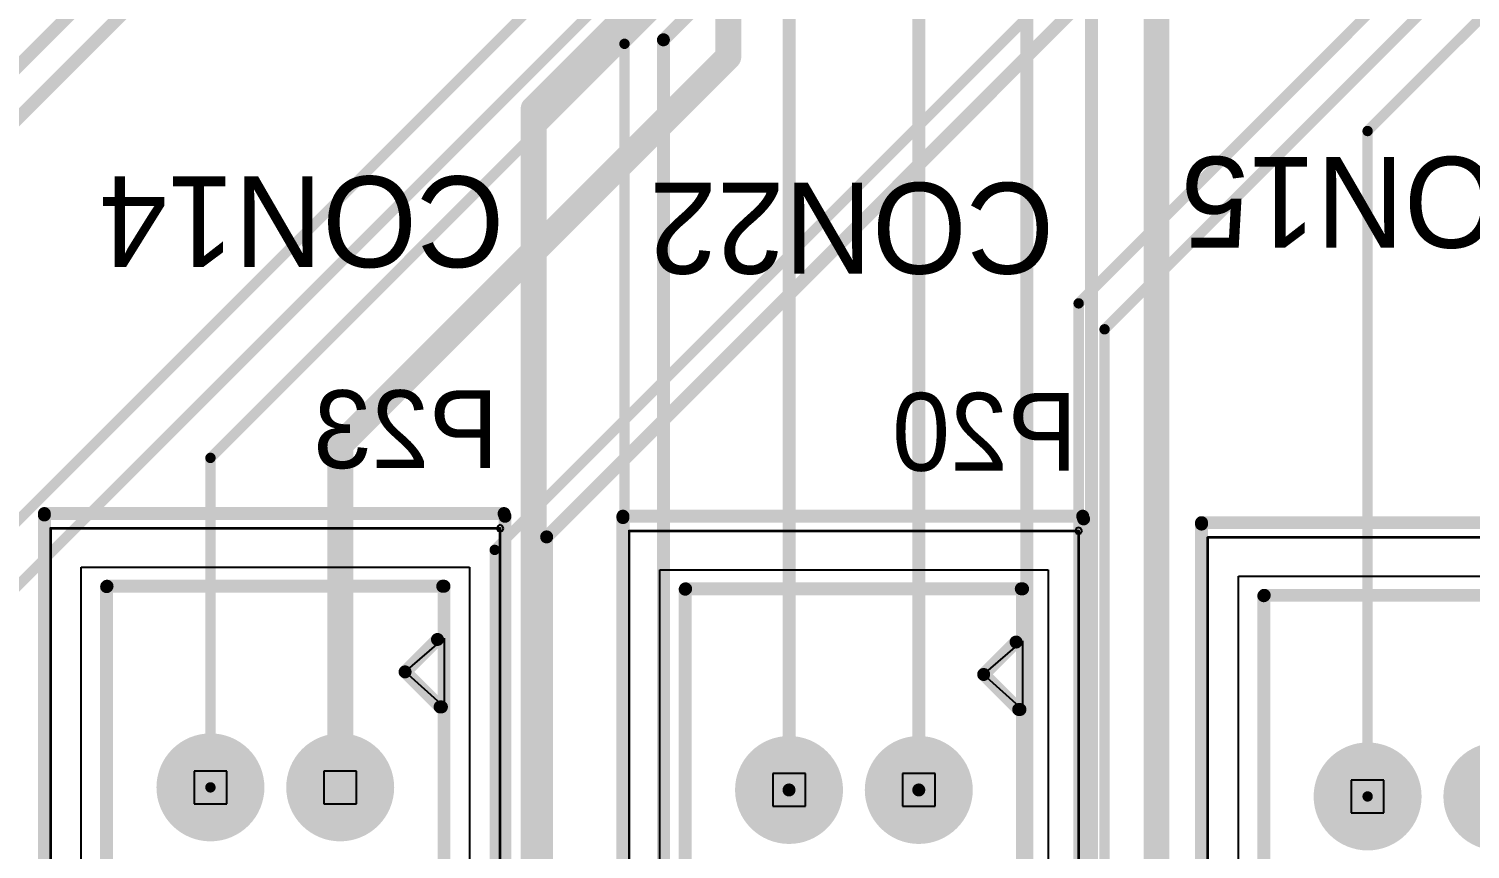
# Model space of a CAD drawing. Extents: x 11.67 to 17.2, y 3.98 to 12.28.
# Drawn here: x 12.237 to 13.348, y 5.38 to 6.013 of the extents above; entities that cross this region are included whole.
import ezdxf

# ---------------------------------------------------------------- set-up
doc = ezdxf.new("R2010")
doc.units = 0
doc.layers.get('0').update_dxf_attribs({"linetype": 'CONTINUOUS'})
for name, color, linetype in [('BOTTOMLAYER', 5, 'CONTINUOUS'), ('BOTTOMOVERLAY', 54, 'CONTINUOUS'), ('BOTTOMSOLDER', 6, 'CONTINUOUS'), ('INTERNALPLANE1', 76, 'CONTINUOUS'), ('MECHANICAL15', 56, 'CONTINUOUS'), ('MECHANICAL2', 216, 'CONTINUOUS'), ('MECHANICAL6', 56, 'CONTINUOUS'), ('MECHANICAL8', 56, 'CONTINUOUS'), ('MECHANICAL9', 56, 'CONTINUOUS'), ('MIDLAYER1', 16, 'CONTINUOUS'), ('MULTILAYER', 9, 'CONTINUOUS'), ('TOPLAYER', 1, 'CONTINUOUS'), ('TOPSOLDER', 216, 'CONTINUOUS')]:
    doc.layers.add(name, color=color, linetype=linetype)

# ---------------------------------------------------------------- blocks, each defined once
blk = doc.blocks.new('IDC_TH_16P_P2_54_C3406_B_4')
at = {"layer": 'BOTTOMLAYER', "const_width": 0.03}
for points in [[(-0.365, 0.05, 1), (-0.335, 0.05, 1)], [(-0.365, -0.05, 1), (-0.335, -0.05, 1)]]:
    blk.add_lwpolyline(points, format="xyb", close=True, dxfattribs=at)
at = {"layer": 'BOTTOMOVERLAY', "const_width": 0.01}
for points in [[(-0.561, -0.178), (-0.561, 0.1763)], [(-0.505, -0.1297), (-0.505, 0.129)], [(0.5071, -0.13), (-0.5047, -0.13)], [(0.5622, -0.178), (-0.5599, -0.178)]]:
    blk.add_lwpolyline(points, dxfattribs=at)
at = {"layer": 'BOTTOMOVERLAY', "const_width": 0.005}
for points in [[(-0.5075, -0.1297, 1), (-0.5025, -0.1297, 1)], [(-0.5072, -0.13, 1), (-0.5022, -0.13, 1)], [(-0.5635, -0.178, 1), (-0.5585, -0.178, 1)], [(-0.5624, -0.178, 1), (-0.5574, -0.178, 1)]]:
    blk.add_lwpolyline(points, format="xyb", close=True, dxfattribs=at)
at = {"layer": 'BOTTOMSOLDER', "const_width": 0.034}
for points in [[(-0.367, 0.05, 1), (-0.333, 0.05, 1)], [(-0.367, -0.05, 1), (-0.333, -0.05, 1)]]:
    blk.add_lwpolyline(points, format="xyb", close=True, dxfattribs=at)
at = {"layer": 'INTERNALPLANE1', "const_width": 0.0416}
for points in [[(-0.3708, 0.05, 1), (-0.3292, 0.05, 1)], [(-0.3708, -0.05, 1), (-0.3292, -0.05, 1)]]:
    blk.add_lwpolyline(points, format="xyb", close=True, dxfattribs=at)
at = {"layer": 'MECHANICAL2'}
for p, q in [((-0.5496, 0.1732), (-0.5496, -0.1732)), ((-0.5197, -0.1496), (-0.5197, 0.1496)), ((0.5197, -0.1496), (-0.5197, -0.1496)), ((-0.5496, -0.1732), (0.5496, -0.1732))]:
    blk.add_line(p, q, dxfattribs=at)
at = {"layer": 'MECHANICAL6', "const_width": 0.002}
for points in [[(-0.5496, -0.1732), (-0.5496, 0.1732)], [(0.5496, -0.1732), (-0.5496, -0.1732)]]:
    blk.add_lwpolyline(points, dxfattribs=at)
at = {"layer": 'MECHANICAL6', "const_width": 0.001}
blk.add_lwpolyline([(-0.5501, -0.1732, 1), (-0.5491, -0.1732, 1)], format="xyb", close=True, dxfattribs=at)
blk.add_lwpolyline([(-0.5501, -0.1732, 1), (-0.5491, -0.1732, 1)], format="xyb", close=True, dxfattribs=at)
at = {"layer": 'MECHANICAL9'}
for p, q in [((-0.3626, -0.0374), (-0.3626, -0.0626)), ((-0.3374, -0.0374), (-0.3626, -0.0374)), ((-0.3374, -0.0626), (-0.3374, -0.0374)), ((-0.3626, -0.0626), (-0.3374, -0.0626))]:
    blk.add_line(p, q, dxfattribs=at)
at = {"layer": 'MIDLAYER1', "const_width": 0.03}
for points in [[(-0.365, 0.05, 1), (-0.335, 0.05, 1)], [(-0.365, -0.05, 1), (-0.335, -0.05, 1)]]:
    blk.add_lwpolyline(points, format="xyb", close=True, dxfattribs=at)
at = {"layer": 'MULTILAYER', "const_width": 0.03}
for points in [[(-0.365, 0.05, 1), (-0.335, 0.05, 1)], [(-0.365, -0.05, 1), (-0.335, -0.05, 1)]]:
    blk.add_lwpolyline(points, format="xyb", close=True, dxfattribs=at)
at = {"layer": 'TOPLAYER', "const_width": 0.03}
for points in [[(-0.365, 0.05, 1), (-0.335, 0.05, 1)], [(-0.365, -0.05, 1), (-0.335, -0.05, 1)]]:
    blk.add_lwpolyline(points, format="xyb", close=True, dxfattribs=at)
at = {"layer": 'TOPSOLDER', "const_width": 0.034}
for points in [[(-0.367, 0.05, 1), (-0.333, 0.05, 1)], [(-0.367, -0.05, 1), (-0.333, -0.05, 1)]]:
    blk.add_lwpolyline(points, format="xyb", close=True, dxfattribs=at)
blk = doc.blocks.new('IDC_TH_16P_P2_54_C3406_B_8')
at = {"layer": 'BOTTOMLAYER', "const_width": 0.03}
for points in [[(-0.365, 0.05, 1), (-0.335, 0.05, 1)], [(-0.365, -0.05, 1), (-0.335, -0.05, 1)]]:
    blk.add_lwpolyline(points, format="xyb", close=True, dxfattribs=at)
at = {"layer": 'BOTTOMOVERLAY', "const_width": 0.01}
for points in [[(-0.561, -0.178), (-0.561, 0.1763)], [(0.563, 0.177), (-0.5589, 0.177)], [(-0.103, 0.13), (-0.505, 0.13)], [(-0.505, -0.1297), (-0.505, 0.129)], [(-0.439, 0.1), (-0.464, 0.125)], [(-0.439, 0.1), (-0.412, 0.127)], [(-0.412, 0.127), (-0.412, 0.128)], [(0.5071, -0.13), (-0.5047, -0.13)], [(0.5622, -0.178), (-0.5599, -0.178)]]:
    blk.add_lwpolyline(points, dxfattribs=at)
at = {"layer": 'BOTTOMOVERLAY', "const_width": 0.005}
for points in [[(-0.5635, 0.1763, 1), (-0.5585, 0.1763, 1)], [(-0.5614, 0.177, 1), (-0.5564, 0.177, 1)], [(-0.5075, 0.13, 1), (-0.5025, 0.13, 1)], [(-0.5075, 0.129, 1), (-0.5025, 0.129, 1)], [(-0.4665, 0.125, 1), (-0.4615, 0.125, 1)], [(-0.4145, 0.128, 1), (-0.4095, 0.128, 1)], [(-0.4145, 0.127, 1), (-0.4095, 0.127, 1)], [(-0.4145, 0.127, 1), (-0.4095, 0.127, 1)], [(-0.4415, 0.1, 1), (-0.4365, 0.1, 1)], [(-0.4415, 0.1, 1), (-0.4365, 0.1, 1)], [(-0.5075, -0.1297, 1), (-0.5025, -0.1297, 1)], [(-0.5072, -0.13, 1), (-0.5022, -0.13, 1)], [(-0.5635, -0.178, 1), (-0.5585, -0.178, 1)], [(-0.5624, -0.178, 1), (-0.5574, -0.178, 1)]]:
    blk.add_lwpolyline(points, format="xyb", close=True, dxfattribs=at)
at = {"layer": 'BOTTOMSOLDER', "const_width": 0.034}
for points in [[(-0.367, 0.05, 1), (-0.333, 0.05, 1)], [(-0.367, -0.05, 1), (-0.333, -0.05, 1)]]:
    blk.add_lwpolyline(points, format="xyb", close=True, dxfattribs=at)
at = {"layer": 'INTERNALPLANE1', "const_width": 0.0416}
for points in [[(-0.3708, 0.05, 1), (-0.3292, 0.05, 1)], [(-0.3708, -0.05, 1), (-0.3292, -0.05, 1)]]:
    blk.add_lwpolyline(points, format="xyb", close=True, dxfattribs=at)
at = {"layer": 'MECHANICAL2'}
for p, q in [((-0.0787, 0.1732), (-0.5496, 0.1732)), ((-0.5496, 0.1732), (-0.5496, -0.1732)), ((-0.5197, -0.1496), (-0.5197, 0.1496)), ((-0.5197, 0.1496), (-0.0787, 0.1496)), ((-0.439, 0.1), (-0.465, 0.13)), ((-0.465, 0.13), (-0.412, 0.13)), ((-0.412, 0.13), (-0.439, 0.1)), ((0.5197, -0.1496), (-0.5197, -0.1496)), ((-0.5496, -0.1732), (0.5496, -0.1732))]:
    blk.add_line(p, q, dxfattribs=at)
at = {"layer": 'MECHANICAL6', "const_width": 0.002}
for points in [[(0.5496, 0.1732), (-0.5496, 0.1732)], [(-0.5496, -0.1732), (-0.5496, 0.1732)], [(0.5496, -0.1732), (-0.5496, -0.1732)]]:
    blk.add_lwpolyline(points, dxfattribs=at)
at = {"layer": 'MECHANICAL6', "const_width": 0.001}
for points in [[(-0.5501, 0.1732, 1), (-0.5491, 0.1732, 1)], [(-0.5501, 0.1732, 1), (-0.5491, 0.1732, 1)], [(-0.5501, -0.1732, 1), (-0.5491, -0.1732, 1)], [(-0.5501, -0.1732, 1), (-0.5491, -0.1732, 1)]]:
    blk.add_lwpolyline(points, format="xyb", close=True, dxfattribs=at)
at = {"layer": 'MECHANICAL8'}
for p, q in [((-0.5514, 0.175), (-0.5522, 0.1732)), ((-0.5522, 0.1732), (-0.5522, 0.1732)), ((-0.5522, 0.1732), (-0.5514, 0.1714)), ((-0.5496, 0.1758), (-0.5514, 0.175)), ((-0.5514, 0.1714), (-0.5496, 0.1707)), ((-0.5478, 0.175), (-0.5496, 0.1758)), ((-0.5496, 0.1707), (-0.5478, 0.1714)), ((-0.5471, 0.1732), (-0.5478, 0.175)), ((-0.5478, 0.1714), (-0.5471, 0.1732)), ((-0.5471, 0.1732), (-0.5471, 0.1732))]:
    blk.add_line(p, q, dxfattribs=at)
at = {"layer": 'MECHANICAL9'}
for p, q in [((-0.3626, 0.0626), (-0.3626, 0.0374)), ((-0.3374, 0.0626), (-0.3626, 0.0626)), ((-0.3374, 0.0374), (-0.3374, 0.0626)), ((-0.3626, 0.0374), (-0.3374, 0.0374)), ((-0.3626, -0.0374), (-0.3626, -0.0626)), ((-0.3374, -0.0374), (-0.3626, -0.0374)), ((-0.3374, -0.0626), (-0.3374, -0.0374)), ((-0.3626, -0.0626), (-0.3374, -0.0626))]:
    blk.add_line(p, q, dxfattribs=at)
at = {"layer": 'MIDLAYER1', "const_width": 0.03}
for points in [[(-0.365, 0.05, 1), (-0.335, 0.05, 1)], [(-0.365, -0.05, 1), (-0.335, -0.05, 1)]]:
    blk.add_lwpolyline(points, format="xyb", close=True, dxfattribs=at)
at = {"layer": 'MULTILAYER', "const_width": 0.03}
for points in [[(-0.365, 0.05, 1), (-0.335, 0.05, 1)], [(-0.365, -0.05, 1), (-0.335, -0.05, 1)]]:
    blk.add_lwpolyline(points, format="xyb", close=True, dxfattribs=at)
at = {"layer": 'TOPLAYER', "const_width": 0.03}
for points in [[(-0.365, 0.05, 1), (-0.335, 0.05, 1)], [(-0.365, -0.05, 1), (-0.335, -0.05, 1)]]:
    blk.add_lwpolyline(points, format="xyb", close=True, dxfattribs=at)
at = {"layer": 'TOPSOLDER', "const_width": 0.034}
for points in [[(-0.367, 0.05, 1), (-0.333, 0.05, 1)], [(-0.367, -0.05, 1), (-0.333, -0.05, 1)]]:
    blk.add_lwpolyline(points, format="xyb", close=True, dxfattribs=at)
blk = doc.blocks.new('IDC_TH_16P_P2_54_C3406_B19')
at = {"layer": 'BOTTOMLAYER', "const_width": 0.03}
for points in [[(-0.365, 0.05, 1), (-0.335, 0.05, 1)], [(-0.365, -0.05, 1), (-0.335, -0.05, 1)]]:
    blk.add_lwpolyline(points, format="xyb", close=True, dxfattribs=at)
at = {"layer": 'BOTTOMOVERLAY', "const_width": 0.01}
for points in [[(-0.561, -0.178), (-0.561, 0.1763)], [(0.563, 0.177), (-0.5589, 0.177)], [(-0.103, 0.13), (-0.505, 0.13)], [(-0.505, -0.1297), (-0.505, 0.129)], [(-0.439, 0.1), (-0.464, 0.125)], [(-0.439, 0.1), (-0.412, 0.127)], [(-0.412, 0.127), (-0.412, 0.128)], [(0.5071, -0.13), (-0.5047, -0.13)], [(0.5622, -0.178), (-0.5599, -0.178)]]:
    blk.add_lwpolyline(points, dxfattribs=at)
at = {"layer": 'BOTTOMOVERLAY', "const_width": 0.005}
for points in [[(-0.5635, 0.1763, 1), (-0.5585, 0.1763, 1)], [(-0.5614, 0.177, 1), (-0.5564, 0.177, 1)], [(-0.5075, 0.13, 1), (-0.5025, 0.13, 1)], [(-0.5075, 0.129, 1), (-0.5025, 0.129, 1)], [(-0.4665, 0.125, 1), (-0.4615, 0.125, 1)], [(-0.4145, 0.128, 1), (-0.4095, 0.128, 1)], [(-0.4145, 0.127, 1), (-0.4095, 0.127, 1)], [(-0.4145, 0.127, 1), (-0.4095, 0.127, 1)], [(-0.4415, 0.1, 1), (-0.4365, 0.1, 1)], [(-0.4415, 0.1, 1), (-0.4365, 0.1, 1)], [(-0.5075, -0.1297, 1), (-0.5025, -0.1297, 1)], [(-0.5072, -0.13, 1), (-0.5022, -0.13, 1)], [(-0.5635, -0.178, 1), (-0.5585, -0.178, 1)], [(-0.5624, -0.178, 1), (-0.5574, -0.178, 1)]]:
    blk.add_lwpolyline(points, format="xyb", close=True, dxfattribs=at)
at = {"layer": 'BOTTOMSOLDER', "const_width": 0.034}
for points in [[(-0.367, 0.05, 1), (-0.333, 0.05, 1)], [(-0.367, -0.05, 1), (-0.333, -0.05, 1)]]:
    blk.add_lwpolyline(points, format="xyb", close=True, dxfattribs=at)
at = {"layer": 'INTERNALPLANE1', "const_width": 0.0416}
for points in [[(-0.3708, 0.05, 1), (-0.3292, 0.05, 1)], [(-0.3708, -0.05, 1), (-0.3292, -0.05, 1)]]:
    blk.add_lwpolyline(points, format="xyb", close=True, dxfattribs=at)
at = {"layer": 'MECHANICAL2'}
for p, q in [((-0.0787, 0.1732), (-0.5496, 0.1732)), ((-0.5496, 0.1732), (-0.5496, -0.1732)), ((-0.5197, -0.1496), (-0.5197, 0.1496)), ((-0.5197, 0.1496), (-0.0787, 0.1496)), ((-0.439, 0.1), (-0.465, 0.13)), ((-0.465, 0.13), (-0.412, 0.13)), ((-0.412, 0.13), (-0.439, 0.1)), ((0.5197, -0.1496), (-0.5197, -0.1496)), ((-0.5496, -0.1732), (0.5496, -0.1732))]:
    blk.add_line(p, q, dxfattribs=at)
at = {"layer": 'MECHANICAL6', "const_width": 0.002}
for points in [[(0.5496, 0.1732), (-0.5496, 0.1732)], [(-0.5496, -0.1732), (-0.5496, 0.1732)], [(0.5496, -0.1732), (-0.5496, -0.1732)]]:
    blk.add_lwpolyline(points, dxfattribs=at)
at = {"layer": 'MECHANICAL6', "const_width": 0.001}
for points in [[(-0.5501, 0.1732, 1), (-0.5491, 0.1732, 1)], [(-0.5501, 0.1732, 1), (-0.5491, 0.1732, 1)], [(-0.5501, -0.1732, 1), (-0.5491, -0.1732, 1)], [(-0.5501, -0.1732, 1), (-0.5491, -0.1732, 1)]]:
    blk.add_lwpolyline(points, format="xyb", close=True, dxfattribs=at)
at = {"layer": 'MECHANICAL8'}
for p, q in [((-0.5514, 0.175), (-0.5522, 0.1732)), ((-0.5522, 0.1732), (-0.5522, 0.1732)), ((-0.5522, 0.1732), (-0.5514, 0.1714)), ((-0.5496, 0.1758), (-0.5514, 0.175)), ((-0.5514, 0.1714), (-0.5496, 0.1707)), ((-0.5478, 0.175), (-0.5496, 0.1758)), ((-0.5496, 0.1707), (-0.5478, 0.1714)), ((-0.5471, 0.1732), (-0.5478, 0.175)), ((-0.5478, 0.1714), (-0.5471, 0.1732)), ((-0.5471, 0.1732), (-0.5471, 0.1732))]:
    blk.add_line(p, q, dxfattribs=at)
at = {"layer": 'MECHANICAL9'}
for p, q in [((-0.3626, 0.0626), (-0.3626, 0.0374)), ((-0.3374, 0.0626), (-0.3626, 0.0626)), ((-0.3374, 0.0374), (-0.3374, 0.0626)), ((-0.3626, 0.0374), (-0.3374, 0.0374)), ((-0.3626, -0.0374), (-0.3626, -0.0626)), ((-0.3374, -0.0374), (-0.3626, -0.0374)), ((-0.3374, -0.0626), (-0.3374, -0.0374)), ((-0.3626, -0.0626), (-0.3374, -0.0626))]:
    blk.add_line(p, q, dxfattribs=at)
at = {"layer": 'MIDLAYER1', "const_width": 0.03}
for points in [[(-0.365, 0.05, 1), (-0.335, 0.05, 1)], [(-0.365, -0.05, 1), (-0.335, -0.05, 1)]]:
    blk.add_lwpolyline(points, format="xyb", close=True, dxfattribs=at)
at = {"layer": 'MULTILAYER', "const_width": 0.03}
for points in [[(-0.365, 0.05, 1), (-0.335, 0.05, 1)], [(-0.365, -0.05, 1), (-0.335, -0.05, 1)]]:
    blk.add_lwpolyline(points, format="xyb", close=True, dxfattribs=at)
at = {"layer": 'TOPLAYER', "const_width": 0.03}
for points in [[(-0.365, 0.05, 1), (-0.335, 0.05, 1)], [(-0.365, -0.05, 1), (-0.335, -0.05, 1)]]:
    blk.add_lwpolyline(points, format="xyb", close=True, dxfattribs=at)
at = {"layer": 'TOPSOLDER', "const_width": 0.034}
for points in [[(-0.367, 0.05, 1), (-0.333, 0.05, 1)], [(-0.367, -0.05, 1), (-0.333, -0.05, 1)]]:
    blk.add_lwpolyline(points, format="xyb", close=True, dxfattribs=at)

msp = doc.modelspace()

# ---------------------------------------------------------------- linework, layer by layer
at = {"layer": 'BOTTOMLAYER'}
for points, const_width in [([(12.146, 5.901), (13.2287, 6.9837)], 0.01), ([(12.176, 5.891), (13.256, 6.971)], 0.01), ([(12.696, 6.001), (13.3535, 6.6586)], 0.008), ([(12.726, 6.0041), (13.3735, 6.6517)], 0.01), ([(12.9228, 5.426), (12.9228, 6.0879)], 0.01), ([(12.8228, 5.426), (12.8228, 6.0727)], 0.01), ([(13.006, 5.1091), (13.006, 6.021)], 0.01), ([(13.056, 5.041), (13.056, 6.021)], 0.01), ([(12.696, 5.261), (12.696, 6.001)], 0.008), ([(12.726, 5.311), (12.726, 6.0041)], 0.01)]:
    msp.add_lwpolyline(points, dxfattribs=dict(at, const_width=const_width))
for points, const_width in [([(12.694, 6.001, 1), (12.698, 6.001, 1)], 0.004), ([(12.694, 6.001, 1), (12.698, 6.001, 1)], 0.004), ([(12.7235, 6.0041, 1), (12.7285, 6.0041, 1)], 0.005), ([(12.7235, 6.0041, 1), (12.7285, 6.0041, 1)], 0.005), ([(12.8203, 5.426, 1), (12.8253, 5.426, 1)], 0.005), ([(12.9203, 5.426, 1), (12.9253, 5.426, 1)], 0.005)]:
    msp.add_lwpolyline(points, format="xyb", close=True, dxfattribs=dict(at, const_width=const_width))
at = {"layer": 'INTERNALPLANE1', "const_width": 0.02}
for points in [[(12.626, 5.951), (13.326, 6.651)], [(13.106, 4.012), (13.106, 6.111)], [(12.626, 4.012), (12.626, 5.951)]]:
    msp.add_lwpolyline(points, dxfattribs=at)
at = {"layer": 'INTERNALPLANE1', "const_width": 0.01}
msp.add_lwpolyline([(12.621, 5.951, 1), (12.631, 5.951, 1)], format="xyb", close=True, dxfattribs=at)
msp.add_lwpolyline([(12.621, 5.951, 1), (12.631, 5.951, 1)], format="xyb", close=True, dxfattribs=at)
at = {"layer": 'MIDLAYER1'}
for points, const_width in [([(12.776, 5.991), (12.776, 7.331)], 0.02), ([(13.046, 5.801), (13.816, 6.571)], 0.008), ([(13.066, 5.781), (13.836, 6.551)], 0.008), ([(13.2687, 5.9338), (13.866, 6.531)], 0.008), ([(12.596, 5.611), (13.316, 6.3311)], 0.008), ([(12.636, 5.621), (13.336, 6.3211)], 0.01), ([(12.196, 5.601), (12.676, 6.081)], 0.008), ([(12.226, 5.581), (12.706, 6.061)], 0.008), ([(12.3769, 5.6819), (12.726, 6.031)], 0.008), ([(12.4769, 5.6919), (12.776, 5.991)], 0.02), ([(13.2687, 5.421), (13.2687, 5.9338)], 0.008), ([(13.046, 5.281), (13.046, 5.801)], 0.008), ([(13.066, 5.301), (13.066, 5.781)], 0.008), ([(12.4769, 5.428), (12.4769, 5.6919)], 0.02), ([(12.3769, 5.428), (12.3769, 5.6819)], 0.008), ([(12.636, 5.071), (12.636, 5.621)], 0.01), ([(12.596, 5.147), (12.596, 5.611)], 0.008)]:
    msp.add_lwpolyline(points, dxfattribs=dict(at, const_width=const_width))
for points, const_width in [([(12.771, 5.991, 1), (12.781, 5.991, 1)], 0.01), ([(12.771, 5.991, 1), (12.781, 5.991, 1)], 0.01), ([(13.2667, 5.9338, 1), (13.2707, 5.9338, 1)], 0.004), ([(13.2667, 5.9338, 1), (13.2707, 5.9338, 1)], 0.004), ([(13.044, 5.801, 1), (13.048, 5.801, 1)], 0.004), ([(13.044, 5.801, 1), (13.048, 5.801, 1)], 0.004), ([(13.064, 5.781, 1), (13.068, 5.781, 1)], 0.004), ([(13.064, 5.781, 1), (13.068, 5.781, 1)], 0.004), ([(12.4719, 5.6919, 1), (12.4819, 5.6919, 1)], 0.01), ([(12.4719, 5.6919, 1), (12.4819, 5.6919, 1)], 0.01), ([(12.3749, 5.6819, 1), (12.3789, 5.6819, 1)], 0.004), ([(12.3749, 5.6819, 1), (12.3789, 5.6819, 1)], 0.004), ([(12.6335, 5.621, 1), (12.6385, 5.621, 1)], 0.005), ([(12.6335, 5.621, 1), (12.6385, 5.621, 1)], 0.005), ([(12.594, 5.611, 1), (12.598, 5.611, 1)], 0.004), ([(12.594, 5.611, 1), (12.598, 5.611, 1)], 0.004), ([(12.3749, 5.428, 1), (12.3789, 5.428, 1)], 0.004), ([(12.4719, 5.428, 1), (12.4819, 5.428, 1)], 0.01), ([(13.2667, 5.421, 1), (13.2707, 5.421, 1)], 0.004)]:
    msp.add_lwpolyline(points, format="xyb", close=True, dxfattribs=dict(at, const_width=const_width))

# ---------------------------------------------------------------- block references
at = {"rotation": 270}
for name, p in [('IDC_TH_16P_P2_54_C3406_B19', (12.4269, 5.078)), ('IDC_TH_16P_P2_54_C3406_B_8', (12.8728, 5.076)), ('IDC_TH_16P_P2_54_C3406_B_4', (13.3187, 5.071))]:
    msp.add_blockref(name, p, dxfattribs=at)

# ---------------------------------------------------------------- texts
at = {"layer": 'BOTTOMOVERLAY', "text_generation_flag": 2}
for s, p in [('P23', (12.599, 5.674)), ('P20', (13.045, 5.672))]:
    msp.add_text(s, height=0.06, rotation=360, dxfattribs=at).set_placement(p)
at = {"layer": 'MECHANICAL15'}
for s, p in [('CON15', (13.4372, 5.9139)), ('CON14', (12.6035, 5.8989)), ('CON22', (13.0272, 5.8939))]:
    msp.add_text(s, height=0.07, rotation=180, dxfattribs=at).set_placement(p)

doc.saveas('drawing.dxf')
